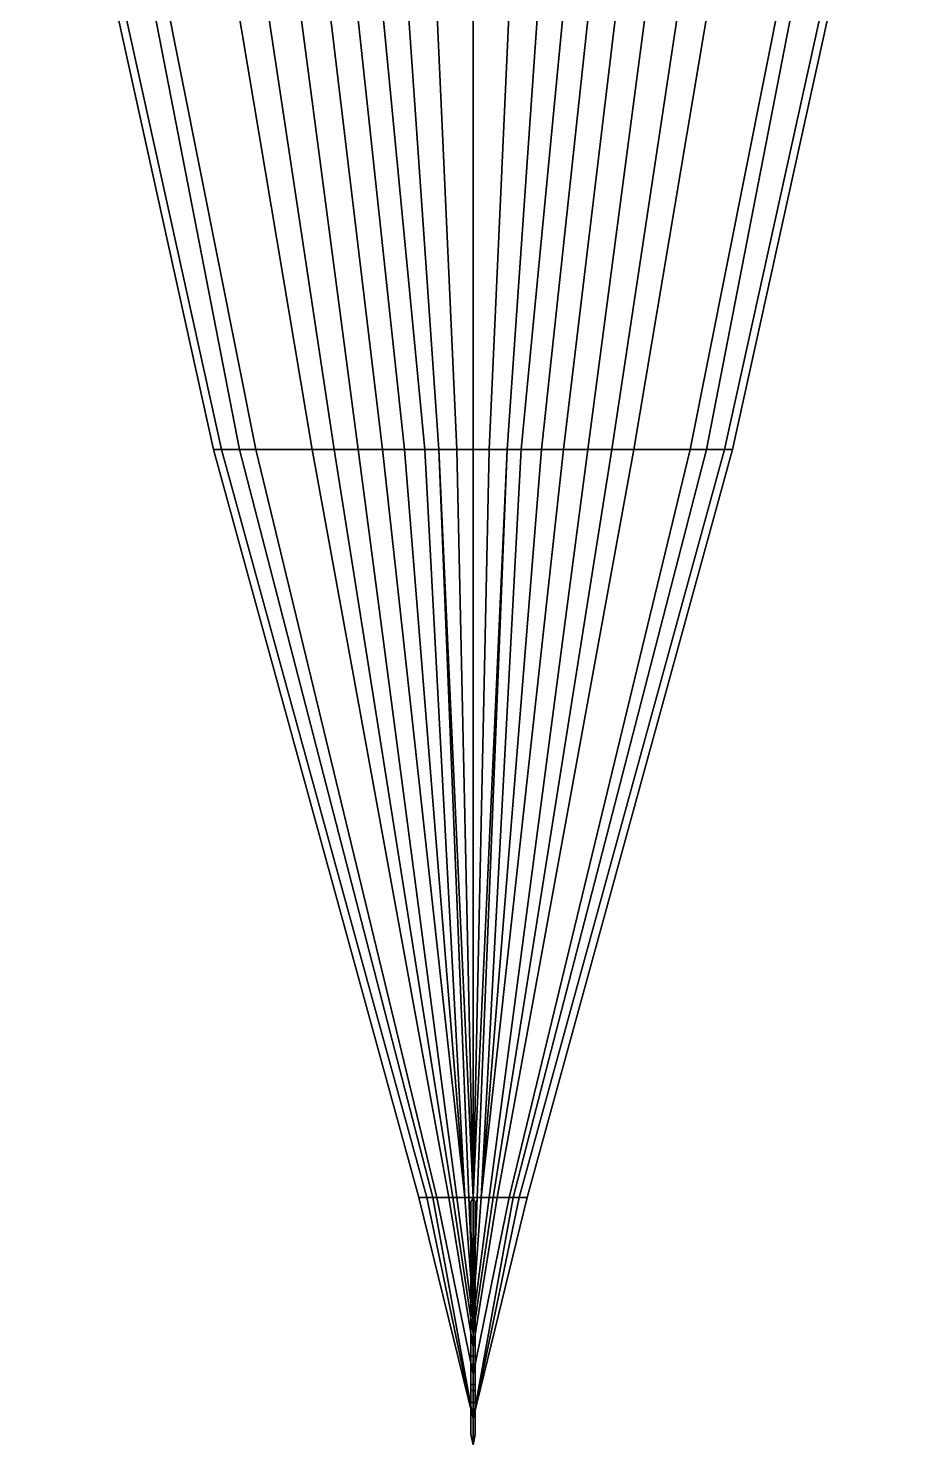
# Model space of a CAD drawing. Header units: millimetres. Extents: x -4 to 4, y -37.4 to 54.3.
# Drawn here: x -2.21 to 2.21, y -37.42 to -30.38 of the extents above; entities that cross this region are included whole.
import ezdxf

# ---------------------------------------------------------------- set-up
doc = ezdxf.new("R2010")
doc.units = ezdxf.units.MM

msp = doc.modelspace()

# ---------------------------------------------------------------- linework, layer by layer
for points in [[(-1.91, -28.3, 2.45), (-1.08, -32.47, 2.45), (-1.29, -32.47, 3.37), (-2.21, -28.3, 3.3)], [(-2.21, -28.3, 3.3), (-1.29, -32.47, 3.37), (-1.25, -32.47, 3.44), (-2.17, -28.3, 3.38)], [(-2.17, -28.3, 3.38), (-1.25, -32.47, 3.44), (-1.16, -32.47, 3.47), (-1.97, -28.3, 3.46)], [(-1.97, -28.3, 3.46), (-1.16, -32.47, 3.47), (0, -32.47, 3.5), (0, -28.3, 3.5)], [(-1.5, -28.3, 1.22), (-0.8, -32.47, 1.22), (-1.08, -32.47, 2.45), (-1.91, -28.3, 2.45)], [(-1.32, -28.3, 0.61), (-0.69, -32.47, 0.61), (-0.8, -32.47, 1.22), (-1.5, -28.3, 1.22)], [(-1.12, -28.3), (-0.57, -32.47), (-0.69, -32.47, 0.61), (-1.32, -28.3, 0.61)], [(-0.95, -28.3, -0.61), (-0.45, -32.47, -0.61), (-0.57, -32.47), (-1.12, -28.3)], [(-0.79, -28.3, -1.23), (-0.34, -32.47, -1.23), (-0.45, -32.47, -0.61), (-0.95, -28.3, -0.61)], [(-0.64, -28.3, -1.82), (-0.24, -32.47, -1.82), (-0.34, -32.47, -1.23), (-0.79, -28.3, -1.23)], [(-0.46, -28.3, -2.23), (-0.17, -32.47, -2.23), (-0.24, -32.47, -1.82), (-0.64, -28.3, -1.82)], [(-0.27, -28.3, -2.43), (-0.08, -32.47, -2.43), (-0.17, -32.47, -2.23), (-0.46, -28.3, -2.23)], [(0, -28.3, -2.62), (0, -32.47, -2.56), (-0.08, -32.47, -2.43), (-0.27, -28.3, -2.43)], [(0.08, -32.47, -2.43), (0, -32.47, -2.56), (0, -28.3, -2.62), (0.27, -28.3, -2.43)], [(0, -28.3, 3.5), (0, -32.47, 3.5), (1.16, -32.47, 3.47), (1.97, -28.3, 3.46)], [(0.17, -32.47, -2.23), (0.08, -32.47, -2.43), (0.27, -28.3, -2.43), (0.46, -28.3, -2.23)], [(0.24, -32.47, -1.82), (0.17, -32.47, -2.23), (0.46, -28.3, -2.23), (0.64, -28.3, -1.82)], [(0.34, -32.47, -1.23), (0.24, -32.47, -1.82), (0.64, -28.3, -1.82), (0.79, -28.3, -1.23)], [(0.45, -32.47, -0.61), (0.34, -32.47, -1.23), (0.79, -28.3, -1.23), (0.95, -28.3, -0.61)], [(0.57, -32.47), (0.45, -32.47, -0.61), (0.95, -28.3, -0.61), (1.12, -28.3)], [(0.69, -32.47, 0.61), (0.57, -32.47), (1.12, -28.3), (1.32, -28.3, 0.61)], [(0.8, -32.47, 1.22), (0.69, -32.47, 0.61), (1.32, -28.3, 0.61), (1.5, -28.3, 1.22)], [(1.08, -32.47, 2.45), (0.8, -32.47, 1.22), (1.5, -28.3, 1.22), (1.91, -28.3, 2.45)], [(1.29, -32.47, 3.37), (1.08, -32.47, 2.45), (1.91, -28.3, 2.45), (2.21, -28.3, 3.3)], [(1.16, -32.47, 3.47), (1.25, -32.47, 3.44), (2.17, -28.3, 3.38), (1.97, -28.3, 3.46)], [(1.25, -32.47, 3.44), (1.29, -32.47, 3.37), (2.21, -28.3, 3.3), (2.17, -28.3, 3.38)], [(-1.29, -32.47, 3.37), (-0.27, -36.19, 3.44), (-0.23, -36.19, 3.49), (-1.25, -32.47, 3.44)], [(-1.08, -32.47, 2.45), (-0.18, -36.19, 2.45), (-0.27, -36.19, 3.44), (-1.29, -32.47, 3.37)], [(-1.25, -32.47, 3.44), (-0.23, -36.19, 3.49), (-0.2, -36.19, 3.5), (-1.16, -32.47, 3.47)], [(-1.16, -32.47, 3.47), (-0.2, -36.19, 3.5), (0, -36.19, 3.5), (0, -32.47, 3.5)], [(-0.8, -32.47, 1.22), (-0.12, -36.19, 1.22), (-0.18, -36.19, 2.45), (-1.08, -32.47, 2.45)], [(-0.69, -32.47, 0.61), (-0.1, -36.19, 0.61), (-0.12, -36.19, 1.22), (-0.8, -32.47, 1.22)], [(-0.57, -32.47), (-0.08, -36.19), (-0.1, -36.19, 0.61), (-0.69, -32.47, 0.61)], [(-0.45, -32.47, -0.61), (-0.04, -36.19, -0.61), (-0.08, -36.19), (-0.57, -32.47)], [(-0.34, -32.47, -1.23), (-0.04, -36.19, -0.61), (-0.04, -36.19, -0.61), (-0.45, -32.47, -0.61)], [(-0.24, -32.47, -1.82), (-0.04, -36.19, -0.61), (-0.04, -36.19, -0.61), (-0.34, -32.47, -1.23)], [(-0.17, -32.47, -2.23), (-0.02, -36.19, -1.3), (-0.04, -36.19, -0.61), (-0.24, -32.47, -1.82)], [(-0.08, -32.47, -2.43), (0, -36.19, -1.99), (0, -36.19, -1.99), (-0.17, -32.47, -2.23)], [(-0.17, -32.47, -2.23), (0, -36.19, -1.99), (-0.02, -36.19, -1.3), (-0.17, -32.47, -2.23)], [(0, -32.47, -2.56), (0, -36.19, -1.99), (0, -36.19, -1.99), (-0.08, -32.47, -2.43)], [(0, -32.47, 3.5), (0, -36.19, 3.5), (0.2, -36.19, 3.5), (1.16, -32.47, 3.47)], [(0, -36.19, -1.99), (0, -36.19, -1.99), (0, -32.47, -2.56), (0.08, -32.47, -2.43)], [(0, -36.19, -1.99), (0, -36.19, -1.99), (0.08, -32.47, -2.43), (0.17, -32.47, -2.23)], [(0.02, -36.19, -1.3), (0, -36.19, -1.99), (0.17, -32.47, -2.23)], [(0.04, -36.19, -0.61), (0.02, -36.19, -1.3), (0.17, -32.47, -2.23), (0.24, -32.47, -1.82)], [(0.08, -36.19), (0.04, -36.19, -0.61), (0.45, -32.47, -0.61), (0.57, -32.47)], [(0.04, -36.19, -0.61), (0.04, -36.19, -0.61), (0.34, -32.47, -1.23), (0.45, -32.47, -0.61)], [(0.04, -36.19, -0.61), (0.04, -36.19, -0.61), (0.24, -32.47, -1.82), (0.34, -32.47, -1.23)], [(0.1, -36.19, 0.61), (0.08, -36.19), (0.57, -32.47), (0.69, -32.47, 0.61)], [(0.12, -36.19, 1.22), (0.1, -36.19, 0.61), (0.69, -32.47, 0.61), (0.8, -32.47, 1.22)], [(0.18, -36.19, 2.45), (0.12, -36.19, 1.22), (0.8, -32.47, 1.22), (1.08, -32.47, 2.45)], [(1.29, -32.47, 3.37), (0.27, -36.19, 3.44), (0.18, -36.19, 2.45), (1.08, -32.47, 2.45)], [(1.16, -32.47, 3.47), (0.2, -36.19, 3.5), (0.23, -36.19, 3.49), (1.25, -32.47, 3.44)], [(1.25, -32.47, 3.44), (0.23, -36.19, 3.49), (0.27, -36.19, 3.44), (1.29, -32.47, 3.37)], [(-0.27, -36.19, 3.44), (0, -37.29, 3.5), (0, -37.29, 3.5), (-0.23, -36.19, 3.49)], [(-0.18, -36.19, 2.45), (0, -37.07, 2.4), (0, -37.29, 3.5), (-0.27, -36.19, 3.44)], [(-0.23, -36.19, 3.49), (0, -37.29, 3.5), (0, -37.29, 3.5), (-0.2, -36.19, 3.5)], [(-0.2, -36.19, 3.5), (0, -37.29, 3.5), (0, -37.29, 3.5), (0, -36.19, 3.5)], [(-0.12, -36.19, 1.22), (0, -36.935, 1.2), (0, -37.07, 2.4), (-0.18, -36.19, 2.45)], [(-0.1, -36.19, 0.61), (0, -36.8675, 0.6), (0, -36.935, 1.2), (-0.12, -36.19, 1.22)], [(-0.08, -36.19), (0, -36.8), (0, -36.8675, 0.6), (-0.1, -36.19, 0.61)], [(-0.04, -36.19, -0.61), (0, -36.75, -0.685), (0, -36.8), (-0.08, -36.19)], [(-0.02, -36.19, -1.3), (0, -36.7, -1.37), (0, -36.75, -0.685), (-0.04, -36.19, -0.61)], [(0, -36.19, -1.99), (0, -36.54, -1.74), (0, -36.54, -1.74), (-0.02, -36.19, -1.3)], [(0, -36.54, -1.74), (0, -36.7, -1.37), (0, -36.7, -1.37), (-0.02, -36.19, -1.3)], [(-0.01, -36.21, 3.49), (-0.01, -36.74, 4.25), (0, -36.72, 4.3), (0, -36.19, 3.5)], [(-0.01, -36.6, 3.71), (-0.01, -36.8, 4.08), (-0.01, -36.74, 4.25), (-0.01, -36.21, 3.49)], [(-0.01, -36.6, 3.71), (-0.01, -36.21, 3.49), (-0.01, -37.24, 3.49), (-0.01, -37.12, 3.71)], [(0, -36.19, 3.5), (0, -37.29, 3.5), (0, -37.29, 3.5), (0.2, -36.19, 3.5)], [(0.2, -36.19, 3.5), (0, -37.29, 3.5), (0, -37.29, 3.5), (0.23, -36.19, 3.49)], [(0.23, -36.19, 3.49), (0, -37.29, 3.5), (0, -37.29, 3.5), (0.27, -36.19, 3.44)], [(0.27, -36.19, 3.44), (0, -37.29, 3.5), (0, -37.07, 2.4), (0.18, -36.19, 2.45)], [(0.18, -36.19, 2.45), (0, -37.07, 2.4), (0, -36.935, 1.2), (0.12, -36.19, 1.22)], [(0.12, -36.19, 1.22), (0, -36.935, 1.2), (0, -36.8675, 0.6), (0.1, -36.19, 0.61)], [(0.1, -36.19, 0.61), (0, -36.8675, 0.6), (0, -36.8), (0.08, -36.19)], [(0.08, -36.19), (0, -36.8), (0, -36.75, -0.685), (0.04, -36.19, -0.61)], [(0.04, -36.19, -0.61), (0, -36.75, -0.685), (0, -36.7, -1.37), (0.02, -36.19, -1.3)], [(0.02, -36.19, -1.3), (0, -36.54, -1.74), (0, -36.54, -1.74), (0, -36.19, -1.99)], [(0.02, -36.19, -1.3), (0, -36.7, -1.37), (0, -36.7, -1.37), (0, -36.54, -1.74)], [(0, -36.19, 3.5), (0, -36.72, 4.3), (0.01, -36.74, 4.25), (0.01, -36.21, 3.49)], [(0.01, -36.21, 3.49), (0.01, -36.74, 4.25), (0.01, -36.8, 4.08), (0.01, -36.6, 3.71)], [(0.01, -37.12, 3.71), (0.01, -37.24, 3.49), (0.01, -36.21, 3.49), (0.01, -36.6, 3.71)], [(0.01, -36.6, 3.71), (-0.01, -36.6, 3.71), (-0.01, -37.12, 3.71), (0.01, -37.12, 3.71)], [(0.01, -36.8, 4.08), (-0.01, -36.8, 4.08), (-0.01, -36.6, 3.71), (0.01, -36.6, 3.71)], [(-0.01, -36.74, 4.25), (-0.01, -37.02, 4.33), (0, -37.02, 4.38), (0, -36.72, 4.3)], [(-0.01, -36.8, 4.08), (-0.01, -36.98, 4.17), (-0.01, -37.02, 4.33), (-0.01, -36.74, 4.25)], [(0, -36.72, 4.3), (0, -37.02, 4.38), (0.01, -37.02, 4.33), (0.01, -36.74, 4.25)], [(0.01, -36.74, 4.25), (0.01, -37.02, 4.33), (0.01, -36.98, 4.17), (0.01, -36.8, 4.08)], [(0.01, -36.98, 4.17), (-0.01, -36.98, 4.17), (-0.01, -36.8, 4.08), (0.01, -36.8, 4.08)], [(-0.01, -36.98, 4.17), (-0.01, -37.15, 4.17), (-0.01, -37.26, 4.33), (-0.01, -37.02, 4.33)], [(0.01, -37.15, 4.17), (-0.01, -37.15, 4.17), (-0.01, -36.98, 4.17), (0.01, -36.98, 4.17)], [(0.01, -37.02, 4.33), (0.01, -37.26, 4.33), (0.01, -37.15, 4.17), (0.01, -36.98, 4.17)], [(-0.01, -37.02, 4.33), (-0.01, -37.26, 4.33), (0, -37.28, 4.38), (0, -37.02, 4.38)], [(0, -37.02, 4.38), (0, -37.28, 4.38), (0.01, -37.26, 4.33), (0.01, -37.02, 4.33)], [(-0.01, -37.21, 4.09), (-0.01, -37.12, 3.71), (-0.01, -37.24, 3.49), (-0.01, -37.37, 4.16)], [(0.01, -37.12, 3.71), (-0.01, -37.12, 3.71), (-0.01, -37.21, 4.09), (0.01, -37.21, 4.09)], [(0.01, -37.37, 4.16), (0.01, -37.24, 3.49), (0.01, -37.12, 3.71), (0.01, -37.21, 4.09)], [(-0.01, -37.15, 4.17), (-0.01, -37.21, 4.09), (-0.01, -37.37, 4.16), (-0.01, -37.26, 4.33)], [(0.01, -37.21, 4.09), (-0.01, -37.21, 4.09), (-0.01, -37.15, 4.17), (0.01, -37.15, 4.17)], [(0.01, -37.26, 4.33), (0.01, -37.37, 4.16), (0.01, -37.21, 4.09), (0.01, -37.15, 4.17)], [(-0.01, -37.37, 4.16), (-0.01, -37.24, 3.49), (0, -37.29, 3.5), (0, -37.42, 4.18)], [(-0.01, -37.26, 4.33), (-0.01, -37.37, 4.16), (0, -37.42, 4.18), (0, -37.28, 4.38)], [(0, -37.42, 4.18), (0, -37.29, 3.5), (0.01, -37.24, 3.49), (0.01, -37.37, 4.16)], [(0, -37.28, 4.38), (0, -37.42, 4.18), (0.01, -37.37, 4.16), (0.01, -37.26, 4.33)]]:
    msp.add_3dface(points)

doc.saveas('drawing.dxf')
